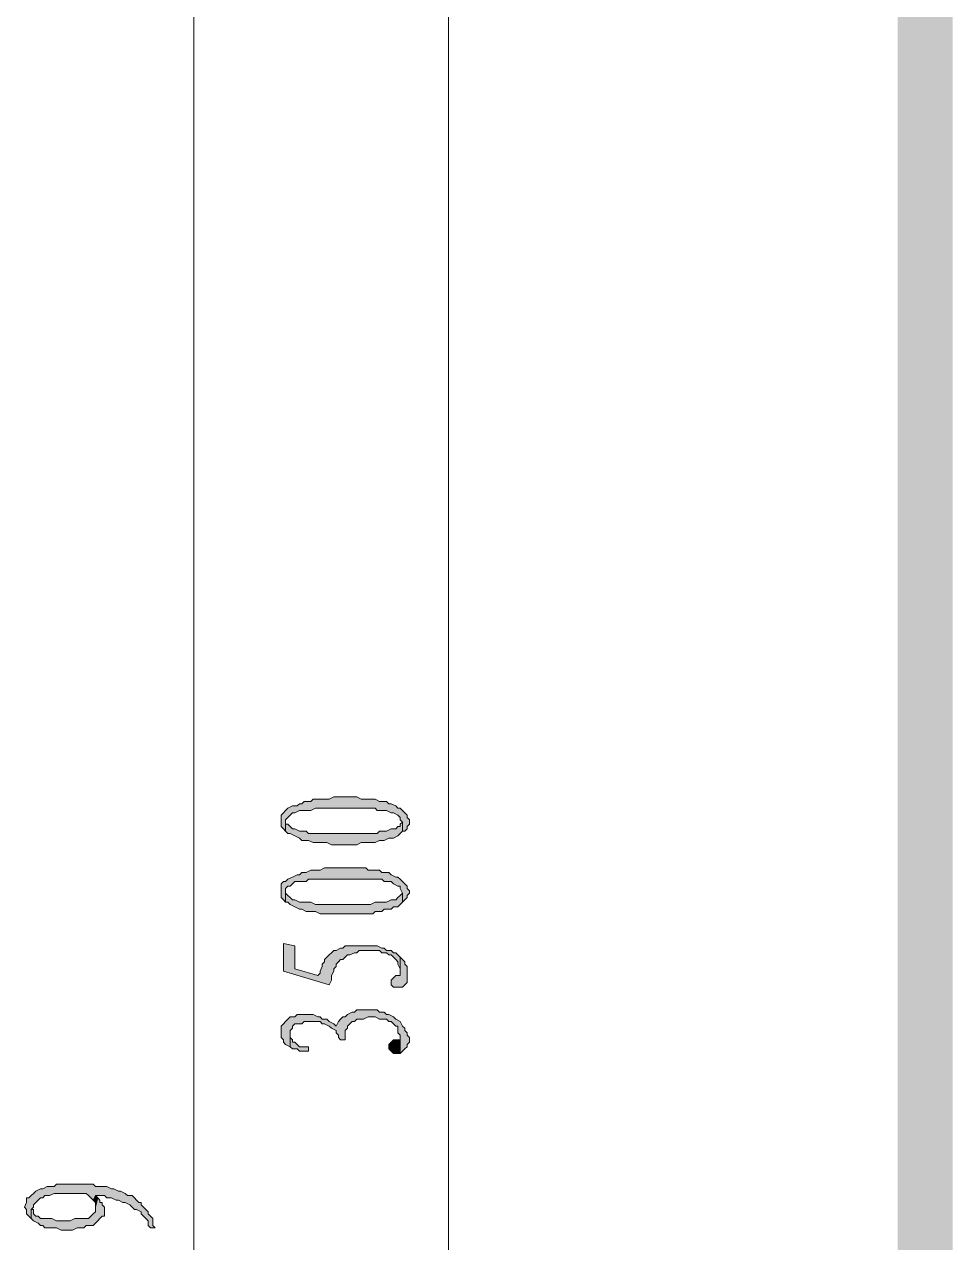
# Model space of a CAD drawing. Header units: inches. Extents: x 20 to 409, y 5 to 283.
# Drawn here: x 391.68 to 408.82, y 205.65 to 228.15 of the extents above; entities that cross this region are included whole.
import ezdxf

# ---------------------------------------------------------------- set-up
doc = ezdxf.new("R2010")
doc.units = ezdxf.units.IN
doc.header["$MEASUREMENT"] = 0
doc.layers.add('C00-00-00', color=7, linetype='Continuous')

msp = doc.modelspace()

# ---------------------------------------------------------------- hatches: boundary and pattern name
at = {"layer": 'C00-00-00'}
h = msp.add_hatch(color=0, dxfattribs=at)
h.dxf.hatch_style = 2
h.paths.add_polyline_path([(408.822, 5.098), (407.806, 282.085), (408.822, 283.101)])
h = msp.add_hatch(color=0, dxfattribs=at)
h.dxf.hatch_style = 2
h.paths.add_polyline_path([(407.806, 6.114), (408.822, 5.098), (407.806, 282.085)])
h = msp.add_hatch(color=0, dxfattribs=at)
h.dxf.hatch_style = 2
h.paths.add_polyline_path([(396.418, 213.42), (396.418, 213.335), (396.461, 213.293), (396.503, 213.251), (396.503, 213.462), (396.545, 213.505), (396.588, 213.547), (396.63, 213.589), (396.672, 213.589), (396.757, 213.632), (396.969, 213.632), (397.053, 213.674), (397.604, 213.674), (398.154, 213.674), (398.196, 213.632), (398.366, 213.632), (398.45, 213.589), (398.493, 213.589), (398.577, 213.547), (398.62, 213.505), (398.62, 213.462), (398.662, 213.42), (398.662, 213.251), (398.704, 213.251), (398.747, 213.293), (398.747, 213.335), (398.789, 213.378), (398.789, 213.462), (398.747, 213.505), (398.747, 213.547), (398.704, 213.589), (398.662, 213.632), (398.62, 213.674), (398.577, 213.674), (398.535, 213.716), (398.45, 213.759), (398.408, 213.759), (398.366, 213.801), (398.239, 213.801), (398.154, 213.843), (397.9, 213.843), (397.815, 213.886), (397.392, 213.886), (397.307, 213.843), (397.011, 213.843), (396.969, 213.801), (396.842, 213.801), (396.799, 213.759), (396.757, 213.759), (396.715, 213.716), (396.63, 213.716), (396.545, 213.674), (396.503, 213.632), (396.461, 213.589), (396.418, 213.547)])
h = msp.add_hatch(color=0, dxfattribs=at)
h.dxf.hatch_style = 2
h.paths.add_polyline_path([(396.503, 213.251), (396.545, 213.208), (396.588, 213.208), (396.672, 213.166), (396.757, 213.124), (396.799, 213.081), (396.926, 213.081), (397.011, 213.039), (397.265, 213.039), (397.35, 212.997), (397.815, 212.997), (397.9, 213.039), (398.154, 213.039), (398.239, 213.081), (398.323, 213.081), (398.408, 213.124), (398.493, 213.124), (398.577, 213.166), (398.62, 213.208), (398.662, 213.251), (398.662, 213.42), (398.62, 213.378), (398.62, 213.335), (398.577, 213.335), (398.535, 213.293), (398.45, 213.293), (398.366, 213.251), (398.239, 213.251), (398.196, 213.208), (396.926, 213.208), (396.884, 213.251), (396.757, 213.251), (396.672, 213.293), (396.63, 213.293), (396.588, 213.335), (396.545, 213.378), (396.503, 213.378), (396.503, 213.42)])
h = msp.add_hatch(color=0, dxfattribs=at)
h.dxf.hatch_style = 2
h.paths.add_polyline_path([(396.418, 212.15), (396.418, 212.023), (396.461, 211.981), (396.503, 211.938), (396.503, 212.192), (396.545, 212.235), (396.588, 212.235), (396.63, 212.277), (396.672, 212.319), (396.884, 212.319), (396.926, 212.362), (397.604, 212.362), (398.281, 212.362), (398.323, 212.319), (398.45, 212.319), (398.493, 212.277), (398.577, 212.235), (398.62, 212.235), (398.62, 212.192), (398.662, 212.108), (398.662, 211.938), (398.704, 211.981), (398.747, 212.023), (398.747, 212.065), (398.789, 212.108), (398.789, 212.15), (398.747, 212.192), (398.747, 212.235), (398.704, 212.277), (398.662, 212.319), (398.62, 212.362), (398.577, 212.404), (398.535, 212.404), (398.45, 212.446), (398.408, 212.489), (398.281, 212.489), (398.239, 212.531), (398.027, 212.531), (397.985, 212.573), (397.223, 212.573), (397.138, 212.531), (396.969, 212.531), (396.884, 212.489), (396.799, 212.489), (396.757, 212.446), (396.715, 212.446), (396.63, 212.404), (396.545, 212.362), (396.503, 212.319), (396.461, 212.319), (396.418, 212.277)])
h = msp.add_hatch(color=0, dxfattribs=at)
h.dxf.hatch_style = 2
h.paths.add_polyline_path([(396.503, 211.938), (396.545, 211.938), (396.588, 211.896), (396.672, 211.854), (396.757, 211.811), (396.799, 211.811), (396.884, 211.769), (397.053, 211.769), (397.138, 211.727), (398.112, 211.727), (398.154, 211.769), (398.239, 211.769), (398.281, 211.769), (398.323, 211.811), (398.45, 211.811), (398.493, 211.854), (398.577, 211.854), (398.62, 211.896), (398.662, 211.938), (398.662, 212.108), (398.62, 212.065), (398.577, 212.023), (398.535, 211.981), (398.45, 211.981), (398.366, 211.938), (398.154, 211.938), (398.069, 211.896), (397.053, 211.896), (396.969, 211.938), (396.757, 211.938), (396.672, 211.981), (396.63, 211.981), (396.588, 212.023), (396.545, 212.065), (396.503, 212.108), (396.503, 212.15)])
h = msp.add_hatch(color=0, dxfattribs=at)
h.dxf.hatch_style = 2
h.paths.add_polyline_path([(396.461, 211.176), (396.461, 210.668), (397.307, 210.414), (397.35, 210.499), (397.35, 210.584), (397.392, 210.668), (397.392, 210.711), (397.434, 210.753), (397.434, 210.795), (397.477, 210.838), (397.519, 210.88), (397.561, 210.88), (397.604, 210.922), (397.646, 210.965), (397.688, 210.965), (397.773, 211.007), (397.815, 211.007), (397.858, 211.049), (398.239, 211.049), (398.281, 211.007), (398.366, 211.007), (398.408, 210.965), (398.45, 210.965), (398.493, 210.922), (398.535, 210.88), (398.577, 210.838), (398.577, 210.795), (398.62, 210.711), (398.62, 210.584), (398.62, 210.922), (398.577, 210.965), (398.535, 211.007), (398.493, 211.007), (398.45, 211.049), (398.366, 211.049), (398.323, 211.092), (398.281, 211.092), (398.196, 211.134), (397.604, 211.134), (397.561, 211.092), (397.519, 211.092), (397.434, 211.049), (397.392, 211.049), (397.35, 211.007), (397.307, 210.965), (397.265, 210.922), (397.223, 210.88), (397.223, 210.838), (397.18, 210.795), (397.18, 210.753), (397.138, 210.668), (397.138, 210.626), (397.096, 210.584), (396.672, 210.711), (396.672, 211.134)])
h = msp.add_hatch(color=0, dxfattribs=at)
h.dxf.hatch_style = 2
h.paths.add_polyline_path([(398.45, 210.457), (398.45, 210.414), (398.493, 210.372), (398.662, 210.372), (398.704, 210.414), (398.747, 210.457), (398.747, 210.753), (398.704, 210.795), (398.704, 210.838), (398.662, 210.88), (398.62, 210.922), (398.62, 210.584), (398.535, 210.584), (398.493, 210.541), (398.45, 210.499)])
h = msp.add_hatch(color=0, dxfattribs=at)
h.dxf.hatch_style = 2
h.paths.add_polyline_path([(396.418, 209.525), (396.418, 209.441), (396.461, 209.398), (396.461, 209.356), (396.503, 209.314), (396.588, 209.271), (396.588, 209.568), (396.63, 209.61), (396.63, 209.652), (396.672, 209.695), (396.799, 209.695), (396.842, 209.737), (397.138, 209.737), (397.18, 209.695), (397.223, 209.695), (397.307, 209.652), (397.35, 209.61), (397.434, 209.568), (397.434, 209.525), (397.477, 209.483), (397.477, 209.441), (397.519, 209.398), (397.604, 209.398), (397.604, 209.441), (397.604, 209.568), (397.646, 209.61), (397.646, 209.652), (397.688, 209.695), (397.731, 209.737), (397.773, 209.737), (397.815, 209.779), (397.942, 209.779), (398.027, 209.822), (398.154, 209.822), (398.239, 209.779), (398.366, 209.779), (398.408, 209.737), (398.45, 209.737), (398.493, 209.695), (398.535, 209.652), (398.577, 209.652), (398.577, 209.568), (398.577, 209.525), (398.62, 209.483), (398.62, 209.144), (398.704, 209.229), (398.747, 209.271), (398.747, 209.314), (398.789, 209.356), (398.789, 209.441), (398.747, 209.483), (398.747, 209.525), (398.704, 209.568), (398.704, 209.61), (398.662, 209.652), (398.62, 209.737), (398.535, 209.779), (398.493, 209.822), (398.408, 209.864), (398.366, 209.864), (398.323, 209.906), (398.239, 209.906), (398.196, 209.949), (397.815, 209.949), (397.773, 209.906), (397.731, 209.906), (397.646, 209.864), (397.604, 209.822), (397.561, 209.822), (397.519, 209.779), (397.477, 209.737), (397.434, 209.652), (397.392, 209.695), (397.307, 209.737), (397.265, 209.779), (397.18, 209.779), (397.138, 209.822), (397.096, 209.822), (397.011, 209.864), (396.715, 209.864), (396.672, 209.822), (396.588, 209.822), (396.545, 209.779), (396.503, 209.737), (396.461, 209.695), (396.418, 209.652)])
h = msp.add_hatch(color=0, dxfattribs=at)
h.dxf.hatch_style = 2
h.paths.add_polyline_path([(396.588, 209.271), (396.63, 209.229), (396.715, 209.229), (396.757, 209.187), (396.926, 209.187), (396.926, 209.271), (396.757, 209.271), (396.715, 209.314), (396.672, 209.356), (396.63, 209.356), (396.63, 209.398), (396.588, 209.441), (396.588, 209.483)])
h = msp.add_hatch(color=0, dxfattribs=at)
h.dxf.hatch_style = 2
h.paths.add_polyline_path([(398.408, 209.271), (398.408, 209.229), (398.45, 209.187), (398.493, 209.144), (398.62, 209.144), (398.62, 209.398), (398.493, 209.398), (398.45, 209.356), (398.408, 209.314)])
h = msp.add_hatch(color=0, dxfattribs=at)
h.dxf.hatch_style = 2
h.paths.add_polyline_path([(391.677, 206.308), (391.719, 206.266), (391.719, 206.181), (391.762, 206.139), (391.804, 206.096), (391.804, 206.266), (391.846, 206.308), (391.846, 206.35), (391.889, 206.393), (391.931, 206.435), (391.973, 206.477), (392.016, 206.477), (392.058, 206.52), (392.143, 206.52), (392.227, 206.562), (392.778, 206.562), (392.82, 206.562), (392.862, 206.52), (392.905, 206.477), (392.947, 206.435), (392.989, 206.52), (393.159, 206.52), (393.201, 206.477), (393.286, 206.477), (393.37, 206.435), (393.413, 206.435), (393.497, 206.393), (393.54, 206.393), (393.624, 206.35), (393.667, 206.308), (393.709, 206.266), (393.751, 206.266), (393.836, 206.223), (393.836, 206.181), (393.878, 206.139), (393.921, 206.096), (393.963, 206.054), (393.963, 205.969), (394.005, 205.927), (394.09, 205.927), (394.048, 205.969), (394.048, 206.096), (394.005, 206.139), (393.963, 206.181), (393.963, 206.223), (393.921, 206.266), (393.878, 206.308), (393.836, 206.35), (393.836, 206.393), (393.794, 206.393), (393.751, 206.435), (393.709, 206.477), (393.667, 206.52), (393.582, 206.52), (393.54, 206.562), (393.455, 206.604), (393.413, 206.604), (393.328, 206.647), (393.286, 206.647), (393.201, 206.689), (392.989, 206.689), (392.947, 206.731), (392.27, 206.731), (392.227, 206.689), (392.1, 206.689), (392.016, 206.647), (391.973, 206.647), (391.889, 206.604), (391.846, 206.562), (391.804, 206.52), (391.762, 206.477), (391.719, 206.477), (391.719, 206.435), (391.719, 206.393)])
h = msp.add_hatch(color=0, dxfattribs=at)
h.dxf.hatch_style = 2
h.paths.add_polyline_path([(391.804, 206.096), (391.846, 206.054), (391.931, 206.012), (391.973, 205.969), (392.016, 205.969), (392.058, 205.927), (392.27, 205.927), (392.354, 205.885), (392.566, 205.885), (392.651, 205.927), (392.778, 205.927), (392.82, 205.969), (392.947, 205.969), (392.989, 206.012), (393.032, 206.054), (393.074, 206.096), (393.116, 206.139), (393.159, 206.139), (393.159, 206.223), (393.159, 206.308), (393.116, 206.35), (393.116, 206.393), (393.074, 206.393), (393.074, 206.435), (393.032, 206.477), (392.989, 206.308), (392.989, 206.223), (392.947, 206.181), (392.905, 206.139), (392.862, 206.096), (392.608, 206.096), (392.524, 206.054), (392.27, 206.054), (392.185, 206.096), (391.973, 206.096), (391.931, 206.139), (391.889, 206.139), (391.846, 206.181), (391.846, 206.266), (391.804, 206.266)])
h = msp.add_hatch(color=0, dxfattribs=at)
h.dxf.hatch_style = 2
h.paths.add_polyline_path([(392.947, 206.435), (392.989, 206.393), (392.989, 206.308), (393.032, 206.477), (392.989, 206.52)])

# ---------------------------------------------------------------- linework, layer by layer
at = {"layer": 'C00-00-00', "color": 0, "lineweight": 0}
for points in [[(399.509, 253.764), (399.509, 169.266)], [(394.81, 236.873), (394.81, 169.266)]]:
    msp.add_lwpolyline(points, dxfattribs=at)
for points in [[(396.418, 213.42), (396.418, 213.335), (396.461, 213.293), (396.503, 213.251), (396.503, 213.462), (396.545, 213.505), (396.588, 213.547), (396.63, 213.589), (396.672, 213.589), (396.757, 213.632), (396.969, 213.632), (397.053, 213.674), (397.604, 213.674), (398.154, 213.674), (398.196, 213.632), (398.366, 213.632), (398.45, 213.589), (398.493, 213.589), (398.577, 213.547), (398.62, 213.505), (398.62, 213.462), (398.662, 213.42), (398.662, 213.251), (398.704, 213.251), (398.747, 213.293), (398.747, 213.335), (398.789, 213.378), (398.789, 213.462), (398.747, 213.505), (398.747, 213.547), (398.704, 213.589), (398.662, 213.632), (398.62, 213.674), (398.577, 213.674), (398.535, 213.716), (398.45, 213.759), (398.408, 213.759), (398.366, 213.801), (398.239, 213.801), (398.154, 213.843), (397.9, 213.843), (397.815, 213.886), (397.392, 213.886), (397.307, 213.843), (397.011, 213.843), (396.969, 213.801), (396.842, 213.801), (396.799, 213.759), (396.757, 213.759), (396.715, 213.716), (396.63, 213.716), (396.545, 213.674), (396.503, 213.632), (396.461, 213.589), (396.418, 213.547)], [(396.503, 213.251), (396.545, 213.208), (396.588, 213.208), (396.672, 213.166), (396.757, 213.124), (396.799, 213.081), (396.926, 213.081), (397.011, 213.039), (397.265, 213.039), (397.35, 212.997), (397.815, 212.997), (397.9, 213.039), (398.154, 213.039), (398.239, 213.081), (398.323, 213.081), (398.408, 213.124), (398.493, 213.124), (398.577, 213.166), (398.62, 213.208), (398.662, 213.251), (398.662, 213.42), (398.62, 213.378), (398.62, 213.335), (398.577, 213.335), (398.535, 213.293), (398.45, 213.293), (398.366, 213.251), (398.239, 213.251), (398.196, 213.208), (396.926, 213.208), (396.884, 213.251), (396.757, 213.251), (396.672, 213.293), (396.63, 213.293), (396.588, 213.335), (396.545, 213.378), (396.503, 213.378), (396.503, 213.42)], [(396.418, 212.15), (396.418, 212.023), (396.461, 211.981), (396.503, 211.938), (396.503, 212.192), (396.545, 212.235), (396.588, 212.235), (396.63, 212.277), (396.672, 212.319), (396.884, 212.319), (396.926, 212.362), (397.604, 212.362), (398.281, 212.362), (398.323, 212.319), (398.45, 212.319), (398.493, 212.277), (398.577, 212.235), (398.62, 212.235), (398.62, 212.192), (398.662, 212.108), (398.662, 211.938), (398.704, 211.981), (398.747, 212.023), (398.747, 212.065), (398.789, 212.108), (398.789, 212.15), (398.747, 212.192), (398.747, 212.235), (398.704, 212.277), (398.662, 212.319), (398.62, 212.362), (398.577, 212.404), (398.535, 212.404), (398.45, 212.446), (398.408, 212.489), (398.281, 212.489), (398.239, 212.531), (398.027, 212.531), (397.985, 212.573), (397.223, 212.573), (397.138, 212.531), (396.969, 212.531), (396.884, 212.489), (396.799, 212.489), (396.757, 212.446), (396.715, 212.446), (396.63, 212.404), (396.545, 212.362), (396.503, 212.319), (396.461, 212.319), (396.418, 212.277)], [(396.503, 211.938), (396.545, 211.938), (396.588, 211.896), (396.672, 211.854), (396.757, 211.811), (396.799, 211.811), (396.884, 211.769), (397.053, 211.769), (397.138, 211.727), (398.112, 211.727), (398.154, 211.769), (398.239, 211.769), (398.281, 211.769), (398.323, 211.811), (398.45, 211.811), (398.493, 211.854), (398.577, 211.854), (398.62, 211.896), (398.662, 211.938), (398.662, 212.108), (398.62, 212.065), (398.577, 212.023), (398.535, 211.981), (398.45, 211.981), (398.366, 211.938), (398.154, 211.938), (398.069, 211.896), (397.053, 211.896), (396.969, 211.938), (396.757, 211.938), (396.672, 211.981), (396.63, 211.981), (396.588, 212.023), (396.545, 212.065), (396.503, 212.108), (396.503, 212.15)], [(396.461, 211.176), (396.461, 210.668), (397.307, 210.414), (397.35, 210.499), (397.35, 210.584), (397.392, 210.668), (397.392, 210.711), (397.434, 210.753), (397.434, 210.795), (397.477, 210.838), (397.519, 210.88), (397.561, 210.88), (397.604, 210.922), (397.646, 210.965), (397.688, 210.965), (397.773, 211.007), (397.815, 211.007), (397.858, 211.049), (398.239, 211.049), (398.281, 211.007), (398.366, 211.007), (398.408, 210.965), (398.45, 210.965), (398.493, 210.922), (398.535, 210.88), (398.577, 210.838), (398.577, 210.795), (398.62, 210.711), (398.62, 210.584), (398.62, 210.922), (398.577, 210.965), (398.535, 211.007), (398.493, 211.007), (398.45, 211.049), (398.366, 211.049), (398.323, 211.092), (398.281, 211.092), (398.196, 211.134), (397.604, 211.134), (397.561, 211.092), (397.519, 211.092), (397.434, 211.049), (397.392, 211.049), (397.35, 211.007), (397.307, 210.965), (397.265, 210.922), (397.223, 210.88), (397.223, 210.838), (397.18, 210.795), (397.18, 210.753), (397.138, 210.668), (397.138, 210.626), (397.096, 210.584), (396.672, 210.711), (396.672, 211.134)], [(398.45, 210.457), (398.45, 210.414), (398.493, 210.372), (398.662, 210.372), (398.704, 210.414), (398.747, 210.457), (398.747, 210.753), (398.704, 210.795), (398.704, 210.838), (398.662, 210.88), (398.62, 210.922), (398.62, 210.584), (398.535, 210.584), (398.493, 210.541), (398.45, 210.499)], [(396.418, 209.525), (396.418, 209.441), (396.461, 209.398), (396.461, 209.356), (396.503, 209.314), (396.588, 209.271), (396.588, 209.568), (396.63, 209.61), (396.63, 209.652), (396.672, 209.695), (396.799, 209.695), (396.842, 209.737), (397.138, 209.737), (397.18, 209.695), (397.223, 209.695), (397.307, 209.652), (397.35, 209.61), (397.434, 209.568), (397.434, 209.525), (397.477, 209.483), (397.477, 209.441), (397.519, 209.398), (397.604, 209.398), (397.604, 209.441), (397.604, 209.568), (397.646, 209.61), (397.646, 209.652), (397.688, 209.695), (397.731, 209.737), (397.773, 209.737), (397.815, 209.779), (397.942, 209.779), (398.027, 209.822), (398.154, 209.822), (398.239, 209.779), (398.366, 209.779), (398.408, 209.737), (398.45, 209.737), (398.493, 209.695), (398.535, 209.652), (398.577, 209.652), (398.577, 209.568), (398.577, 209.525), (398.62, 209.483), (398.62, 209.144), (398.704, 209.229), (398.747, 209.271), (398.747, 209.314), (398.789, 209.356), (398.789, 209.441), (398.747, 209.483), (398.747, 209.525), (398.704, 209.568), (398.704, 209.61), (398.662, 209.652), (398.62, 209.737), (398.535, 209.779), (398.493, 209.822), (398.408, 209.864), (398.366, 209.864), (398.323, 209.906), (398.239, 209.906), (398.196, 209.949), (397.815, 209.949), (397.773, 209.906), (397.731, 209.906), (397.646, 209.864), (397.604, 209.822), (397.561, 209.822), (397.519, 209.779), (397.477, 209.737), (397.434, 209.652), (397.392, 209.695), (397.307, 209.737), (397.265, 209.779), (397.18, 209.779), (397.138, 209.822), (397.096, 209.822), (397.011, 209.864), (396.715, 209.864), (396.672, 209.822), (396.588, 209.822), (396.545, 209.779), (396.503, 209.737), (396.461, 209.695), (396.418, 209.652)], [(396.588, 209.271), (396.63, 209.229), (396.715, 209.229), (396.757, 209.187), (396.926, 209.187), (396.926, 209.271), (396.757, 209.271), (396.715, 209.314), (396.672, 209.356), (396.63, 209.356), (396.63, 209.398), (396.588, 209.441), (396.588, 209.483)], [(398.408, 209.271), (398.408, 209.229), (398.45, 209.187), (398.493, 209.144), (398.62, 209.144), (398.62, 209.398), (398.493, 209.398), (398.45, 209.356), (398.408, 209.314)], [(391.677, 206.308), (391.719, 206.266), (391.719, 206.181), (391.762, 206.139), (391.804, 206.096), (391.804, 206.266), (391.846, 206.308), (391.846, 206.35), (391.889, 206.393), (391.931, 206.435), (391.973, 206.477), (392.016, 206.477), (392.058, 206.52), (392.143, 206.52), (392.227, 206.562), (392.778, 206.562), (392.82, 206.562), (392.862, 206.52), (392.905, 206.477), (392.947, 206.435), (392.989, 206.52), (393.159, 206.52), (393.201, 206.477), (393.286, 206.477), (393.37, 206.435), (393.413, 206.435), (393.497, 206.393), (393.54, 206.393), (393.624, 206.35), (393.667, 206.308), (393.709, 206.266), (393.751, 206.266), (393.836, 206.223), (393.836, 206.181), (393.878, 206.139), (393.921, 206.096), (393.963, 206.054), (393.963, 205.969), (394.005, 205.927), (394.09, 205.927), (394.048, 205.969), (394.048, 206.096), (394.005, 206.139), (393.963, 206.181), (393.963, 206.223), (393.921, 206.266), (393.878, 206.308), (393.836, 206.35), (393.836, 206.393), (393.794, 206.393), (393.751, 206.435), (393.709, 206.477), (393.667, 206.52), (393.582, 206.52), (393.54, 206.562), (393.455, 206.604), (393.413, 206.604), (393.328, 206.647), (393.286, 206.647), (393.201, 206.689), (392.989, 206.689), (392.947, 206.731), (392.27, 206.731), (392.227, 206.689), (392.1, 206.689), (392.016, 206.647), (391.973, 206.647), (391.889, 206.604), (391.846, 206.562), (391.804, 206.52), (391.762, 206.477), (391.719, 206.477), (391.719, 206.435), (391.719, 206.393)], [(391.804, 206.096), (391.846, 206.054), (391.931, 206.012), (391.973, 205.969), (392.016, 205.969), (392.058, 205.927), (392.27, 205.927), (392.354, 205.885), (392.566, 205.885), (392.651, 205.927), (392.778, 205.927), (392.82, 205.969), (392.947, 205.969), (392.989, 206.012), (393.032, 206.054), (393.074, 206.096), (393.116, 206.139), (393.159, 206.139), (393.159, 206.223), (393.159, 206.308), (393.116, 206.35), (393.116, 206.393), (393.074, 206.393), (393.074, 206.435), (393.032, 206.477), (392.989, 206.308), (392.989, 206.223), (392.947, 206.181), (392.905, 206.139), (392.862, 206.096), (392.608, 206.096), (392.524, 206.054), (392.27, 206.054), (392.185, 206.096), (391.973, 206.096), (391.931, 206.139), (391.889, 206.139), (391.846, 206.181), (391.846, 206.266), (391.804, 206.266)], [(392.947, 206.435), (392.989, 206.393), (392.989, 206.308), (393.032, 206.477), (392.989, 206.52)]]:
    msp.add_lwpolyline(points, close=True, dxfattribs=at)

doc.saveas('drawing.dxf')
